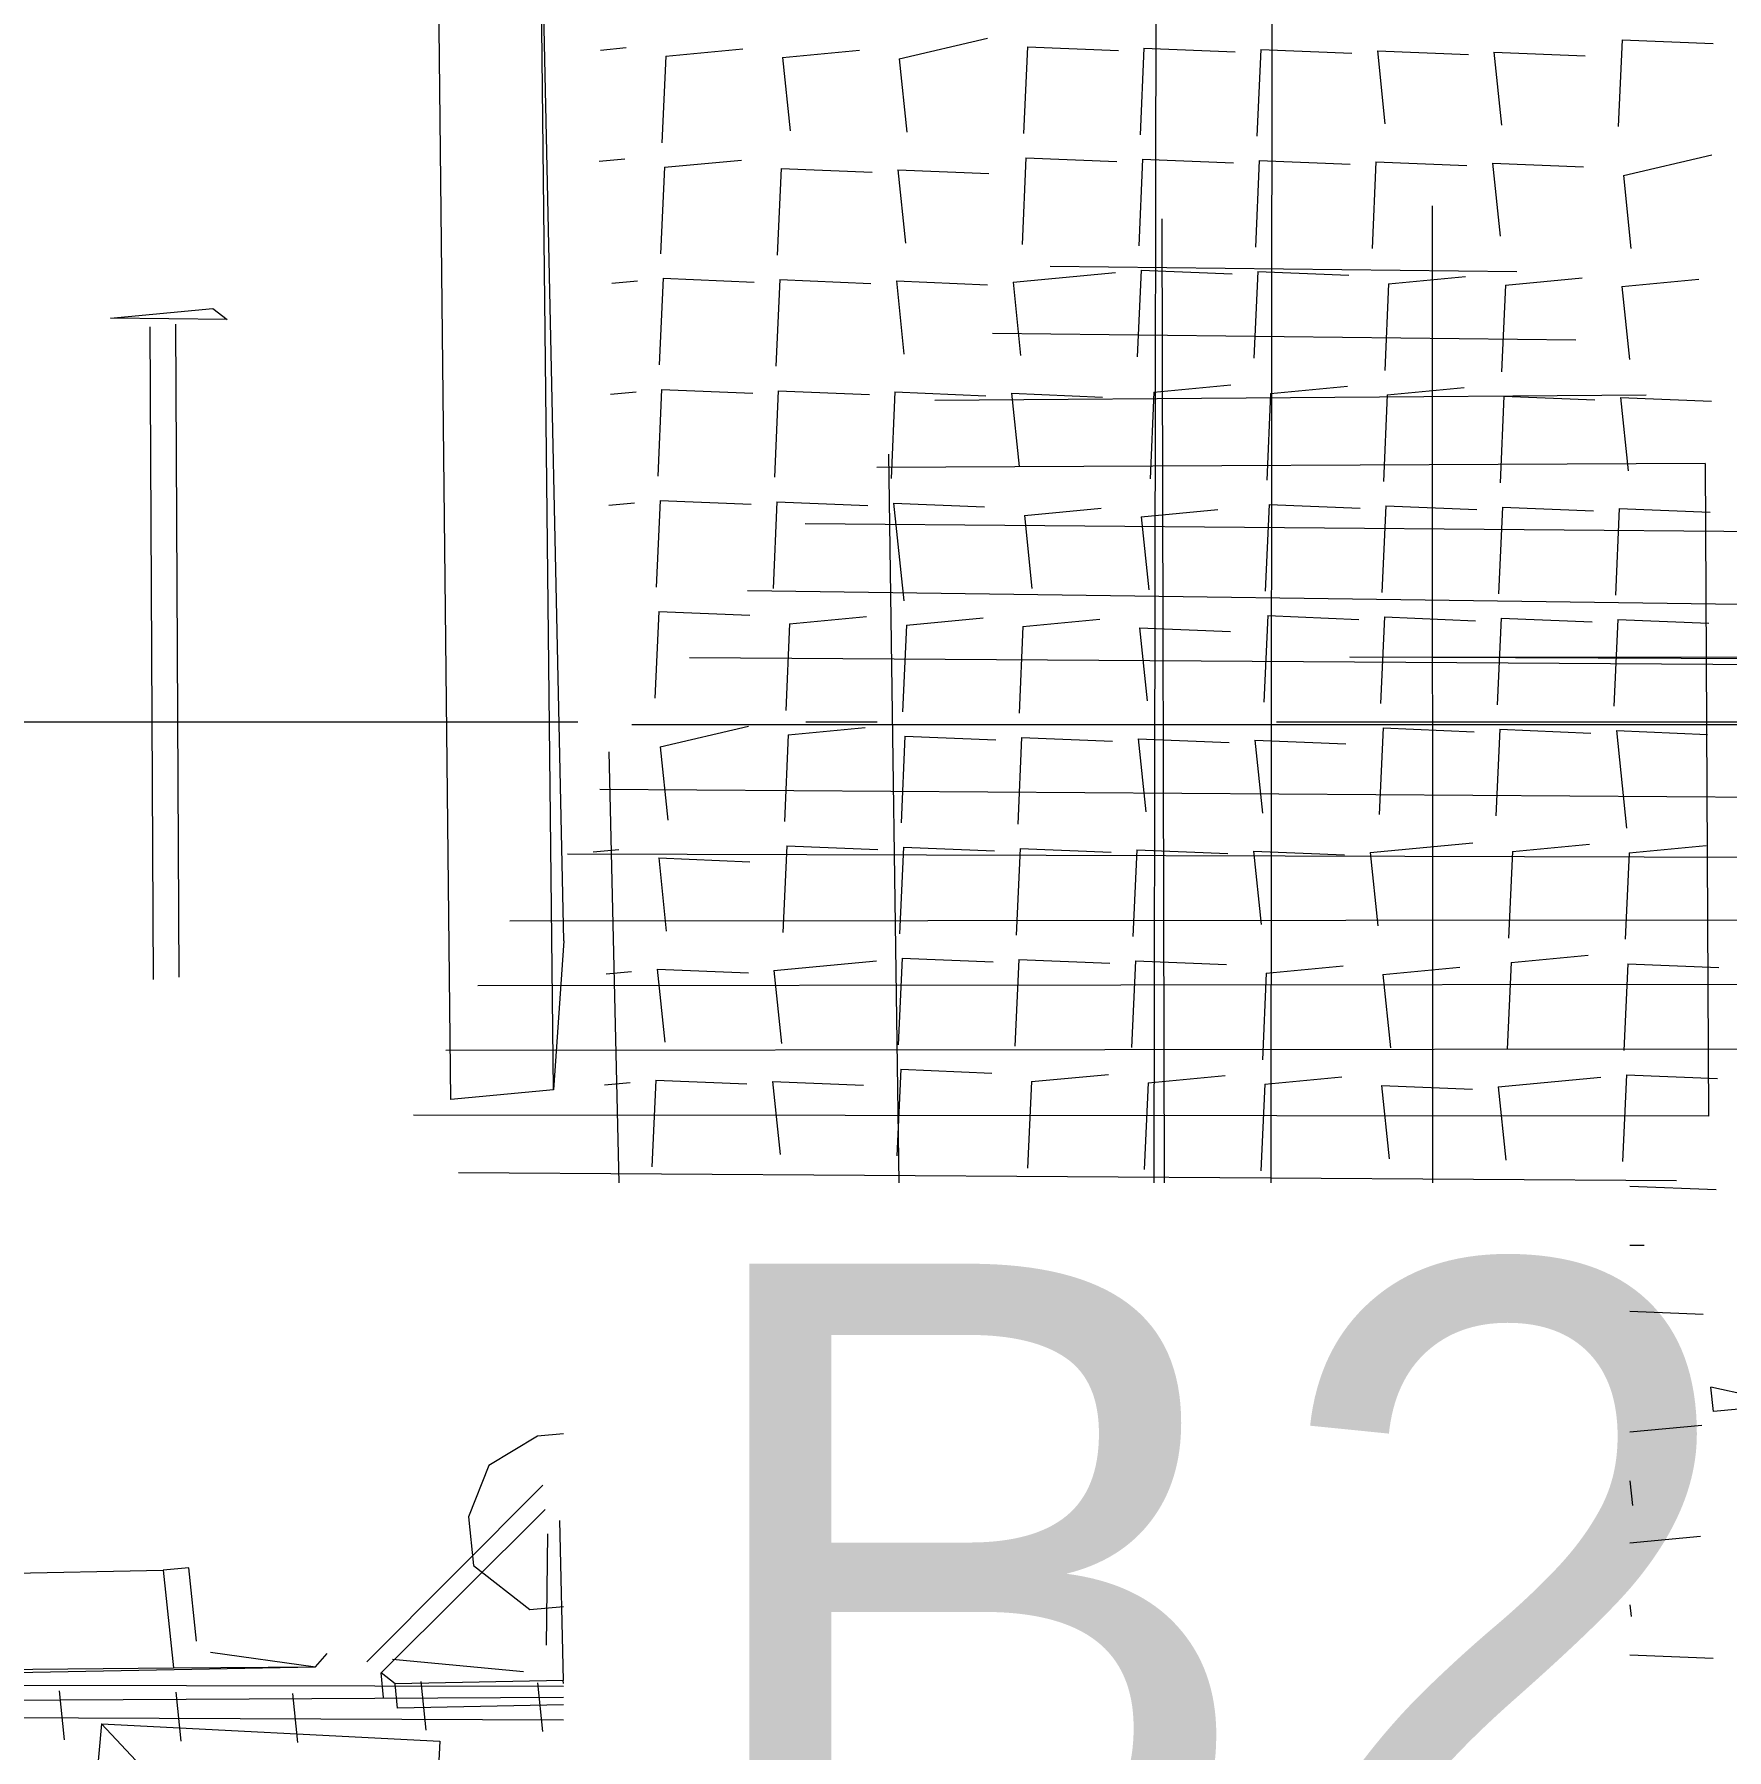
# Paper-space layout '01 Roof Support Layout' of a CAD drawing. Header units: millimetres. Extents: x 5 to 415, y 7 to 290.
# Drawn here: x 124.54 to 130.48, y 115.4 to 121.41 of the extents above; entities that cross this region are included whole.
import ezdxf

# ---------------------------------------------------------------- set-up
doc = ezdxf.new("R2010")
doc.units = ezdxf.units.MM
doc.linetypes.add('B2_DASH_DOT', pattern=[5.25, 2.8, -0.8, 0.25, -1.4])
for name, color, linetype in [('GA_REFERENCE', 253, 'Continuous'), ('TEXT', 7, 'Continuous'), ('UPPER_ROOF', 7, 'Continuous')]:
    doc.layers.add(name, color=color, linetype=linetype)

# ---------------------------------------------------------------- blocks, each defined once
blk = doc.blocks.new('SHEET_01_ROOF')
at = {"layer": 'GA_REFERENCE', "lineweight": 5}
for p, q in [((128.4714, 117.384), (128.4841, 125.2568)), ((128.8818, 117.384), (128.8883, 124.8628)), ((126.4011, 118.232), (126.319, 122.0705)), ((126.3647, 117.7099), (126.3231, 121.5955)), ((126.005, 117.676), (125.9635, 121.5616)), ((127.5771, 121.3249), (127.8873, 121.3974)), ((130.1125, 121.3913), (130.0987, 121.0875)), ((130.1125, 121.3913), (130.4317, 121.3782)), ((126.5297, 121.3557), (126.6196, 121.3642)), ((126.7589, 121.3341), (126.7452, 121.0303)), ((126.7589, 121.3341), (127.0286, 121.3596)), ((127.168, 121.3295), (127.4378, 121.3549)), ((127.168, 121.3295), (127.1948, 121.0727)), ((127.5771, 121.3249), (127.6038, 121.0681)), ((128.0267, 121.3674), (128.0129, 121.0636)), ((128.0267, 121.3674), (128.3458, 121.3543)), ((128.4357, 121.3627), (128.422, 121.0589)), ((128.4357, 121.3627), (128.7549, 121.3496)), ((128.8448, 121.3581), (128.831, 121.0543)), ((128.8448, 121.3581), (129.1639, 121.345)), ((129.2539, 121.3535), (129.2806, 121.0967)), ((129.2539, 121.3535), (129.573, 121.3404)), ((129.6629, 121.3489), (129.6897, 121.0921)), ((129.6629, 121.3489), (129.9821, 121.3358)), ((126.5248, 120.9663), (126.6148, 120.9748)), ((126.7541, 120.9448), (127.0239, 120.9702)), ((128.0218, 120.978), (128.008, 120.6741)), ((128.0218, 120.978), (128.341, 120.9649)), ((128.4309, 120.9734), (128.4171, 120.6695)), ((128.4309, 120.9734), (128.75, 120.9603)), ((128.8399, 120.9687), (128.8262, 120.6649)), ((128.8399, 120.9687), (129.1591, 120.9556)), ((129.2491, 120.9641), (129.2353, 120.6603)), ((129.2491, 120.9641), (129.5682, 120.951)), ((130.1166, 120.9163), (130.4268, 120.9888)), ((126.7541, 120.9448), (126.7404, 120.6409)), ((127.1632, 120.9401), (127.1494, 120.6363)), ((127.1632, 120.9401), (127.4823, 120.927)), ((127.5722, 120.9355), (127.599, 120.6787)), ((127.5722, 120.9355), (127.8914, 120.9224)), ((129.6581, 120.9595), (129.6849, 120.7027)), ((129.6581, 120.9595), (129.9773, 120.9464)), ((130.1166, 120.9163), (130.1433, 120.6595)), ((129.4467, 120.8099), (129.4476, 117.384)), ((128.4981, 120.7636), (128.5065, 117.384)), ((126.5695, 120.5384), (126.6594, 120.5468)), ((126.7493, 120.5553), (126.7355, 120.2515)), ((126.7493, 120.5553), (127.0684, 120.5422)), ((127.1584, 120.5507), (127.1446, 120.2469)), ((127.1584, 120.5507), (127.4775, 120.5376)), ((127.5674, 120.5461), (127.5942, 120.2893)), ((127.5674, 120.5461), (127.8866, 120.533)), ((127.9765, 120.5415), (128.3361, 120.5754)), ((129.7432, 120.5786), (128.1069, 120.597)), ((128.426, 120.5839), (128.4123, 120.2801)), ((128.426, 120.5839), (128.7453, 120.5708)), ((128.8352, 120.5793), (128.8214, 120.2755)), ((128.8352, 120.5793), (129.1543, 120.5662)), ((129.2936, 120.5361), (129.5634, 120.5616)), ((129.7027, 120.5315), (129.9724, 120.557)), ((130.1117, 120.5269), (130.3815, 120.5524)), ((127.9765, 120.5415), (128.0032, 120.2847)), ((129.2936, 120.5361), (129.2799, 120.2323)), ((129.7027, 120.5315), (129.6889, 120.2277)), ((130.1117, 120.5269), (130.1385, 120.2702)), ((124.8117, 120.4157), (125.1713, 120.4496)), ((125.1713, 120.4496), (125.2207, 120.4111)), ((125.2207, 120.4111), (124.8117, 120.4157)), ((124.9625, 118.0962), (124.951, 120.3856)), ((125.0524, 118.1047), (125.0409, 120.3941)), ((129.9498, 120.3388), (127.9044, 120.3618)), ((126.5646, 120.149), (126.6546, 120.1575)), ((126.7445, 120.1659), (126.7307, 119.8621)), ((126.7445, 120.1659), (127.0636, 120.1528)), ((127.1535, 120.1613), (127.1398, 119.8575)), ((127.1535, 120.1613), (127.4727, 120.1482)), ((127.5626, 120.1567), (127.5488, 119.8529)), ((127.5626, 120.1567), (127.8817, 120.1436)), ((130.1968, 120.146), (127.7019, 120.1266)), ((127.9716, 120.1521), (127.9984, 119.8953)), ((127.9716, 120.1521), (128.2908, 120.139)), ((128.4706, 120.1559), (128.4569, 119.8521)), ((128.4706, 120.1559), (128.7404, 120.1814)), ((128.8797, 120.1513), (128.866, 119.8475)), ((128.8797, 120.1513), (129.1495, 120.1768)), ((129.2888, 120.1468), (129.275, 119.8429)), ((129.2888, 120.1468), (129.5585, 120.1722)), ((129.6979, 120.1421), (129.6841, 119.8383)), ((129.6979, 120.1421), (130.017, 120.129)), ((130.1069, 120.1375), (130.1337, 119.8807)), ((130.1069, 120.1375), (130.4261, 120.1244)), ((130.4034, 119.9062), (127.4994, 119.8915)), ((127.5399, 119.9385), (127.5757, 117.384)), ((130.4034, 119.9062), (130.4149, 117.6168)), ((126.5598, 119.7595), (126.6497, 119.768)), ((126.7396, 119.7765), (126.7258, 119.4727)), ((126.7396, 119.7765), (127.0588, 119.7635)), ((127.1487, 119.7719), (127.1349, 119.4681)), ((127.1487, 119.7719), (127.4678, 119.7588)), ((127.5577, 119.7673), (127.5935, 119.4249)), ((127.5577, 119.7673), (127.8769, 119.7542)), ((128.8749, 119.7619), (128.8611, 119.4581)), ((128.8749, 119.7619), (129.194, 119.7488)), ((128.0163, 119.7241), (128.286, 119.7496)), ((128.0163, 119.7241), (128.043, 119.4674)), ((128.4253, 119.7195), (128.695, 119.745)), ((128.4253, 119.7195), (128.4521, 119.4627)), ((129.2839, 119.7573), (129.2702, 119.4535)), ((129.2839, 119.7573), (129.6031, 119.7443)), ((129.693, 119.7528), (129.6793, 119.4489)), ((129.693, 119.7528), (130.0122, 119.7396)), ((130.1021, 119.7481), (130.0884, 119.4443)), ((130.1021, 119.7481), (130.4213, 119.735)), ((130.61, 119.6664), (127.2475, 119.6948)), ((130.6368, 119.4096), (127.045, 119.4596)), ((126.7348, 119.3871), (126.721, 119.0833)), ((126.7348, 119.3871), (127.0539, 119.374)), ((127.1932, 119.3439), (127.1795, 119.0401)), ((127.1932, 119.3439), (127.463, 119.3694)), ((127.6024, 119.3393), (127.8721, 119.3648)), ((128.0114, 119.3347), (128.2812, 119.3602)), ((128.87, 119.3725), (128.8563, 119.0687)), ((128.87, 119.3725), (129.1892, 119.3594)), ((129.2791, 119.3679), (129.2653, 119.0641)), ((129.2791, 119.3679), (129.5983, 119.3548)), ((129.6882, 119.3633), (129.6744, 119.0595)), ((129.6882, 119.3633), (130.0073, 119.3502)), ((130.0973, 119.3587), (130.0835, 119.0549)), ((130.0973, 119.3587), (130.4164, 119.3456)), ((127.6024, 119.3393), (127.5886, 119.0355)), ((128.0114, 119.3347), (127.9977, 119.0309)), ((128.4205, 119.3301), (128.4472, 119.0734)), ((128.4205, 119.3301), (128.7396, 119.317)), ((130.704, 119.1999), (126.8425, 119.2244)), ((129.1576, 119.2268), (138.4181, 119.2364)), ((138.3776, 119.1894), (129.1576, 119.2268)), ((130.7712, 118.9902), (126.64, 118.9892)), ((126.7388, 118.9121), (127.0491, 118.9846)), ((127.1884, 118.9545), (127.4582, 118.98)), ((127.1884, 118.9545), (127.1747, 118.6507)), ((127.5975, 118.9499), (127.5837, 118.6461)), ((127.5975, 118.9499), (127.9166, 118.9368)), ((128.0065, 118.9453), (127.9928, 118.6415)), ((128.0065, 118.9453), (128.3257, 118.9322)), ((128.4156, 118.9407), (128.4424, 118.684)), ((128.4156, 118.9407), (128.7348, 118.9276)), ((128.8247, 118.9361), (128.8514, 118.6794)), ((128.8247, 118.9361), (129.1438, 118.923)), ((129.2743, 118.9785), (129.2606, 118.6747)), ((129.2743, 118.9785), (129.5934, 118.9654)), ((129.6834, 118.9739), (129.6696, 118.6701)), ((129.6834, 118.9739), (130.0025, 118.9608)), ((130.0924, 118.9693), (130.1281, 118.6269)), ((130.0924, 118.9693), (130.4116, 118.9562)), ((126.559, 118.8952), (126.5941, 117.384)), ((126.7388, 118.9121), (126.7656, 118.6554)), ((130.7979, 118.7334), (126.5274, 118.7625)), ((127.1836, 118.5651), (127.1699, 118.2613)), ((127.1836, 118.5651), (127.5027, 118.552)), ((127.5927, 118.5605), (127.5789, 118.2567)), ((127.5927, 118.5605), (127.9118, 118.5474)), ((129.229, 118.5421), (129.5886, 118.576)), ((129.7279, 118.5459), (129.9977, 118.5714)), ((130.137, 118.5413), (130.4067, 118.5668)), ((130.8652, 118.5236), (126.4149, 118.5358)), ((126.5048, 118.5443), (126.5947, 118.5528)), ((126.734, 118.5227), (126.7608, 118.2659)), ((126.734, 118.5227), (127.0532, 118.5096)), ((128.0017, 118.5559), (127.988, 118.2521)), ((128.0017, 118.5559), (128.3209, 118.5428)), ((128.4108, 118.5513), (128.397, 118.2475)), ((128.4108, 118.5513), (128.73, 118.5382)), ((128.8199, 118.5467), (128.8466, 118.2899)), ((128.8199, 118.5467), (129.1391, 118.5336)), ((129.229, 118.5421), (129.2557, 118.2853)), ((129.7279, 118.5459), (129.7142, 118.2421)), ((130.137, 118.5413), (130.1232, 118.2375)), ((130.8426, 118.3054), (126.2123, 118.3006)), ((126.4011, 118.232), (126.3647, 117.7099)), ((127.1383, 118.1287), (127.4979, 118.1626)), ((127.5878, 118.1711), (127.5741, 117.8673)), ((127.5878, 118.1711), (127.907, 118.158)), ((127.9969, 118.1665), (127.9831, 117.8627)), ((127.9969, 118.1665), (128.316, 118.1534)), ((128.4059, 118.1619), (128.3922, 117.8581)), ((128.4059, 118.1619), (128.7251, 118.1488)), ((128.8645, 118.1187), (129.1342, 118.1442)), ((129.2735, 118.1141), (129.5433, 118.1396)), ((129.7231, 118.1566), (129.7094, 117.8528)), ((129.7231, 118.1566), (129.9928, 118.182)), ((130.1322, 118.1519), (130.1184, 117.8481)), ((130.1322, 118.1519), (130.4513, 118.1388)), ((130.73, 118.0787), (126.0997, 118.0739)), ((126.5494, 118.1163), (126.6393, 118.1248)), ((126.7292, 118.1333), (126.7559, 117.8765)), ((126.7292, 118.1333), (127.0484, 118.1202)), ((127.1383, 118.1287), (127.165, 117.8719)), ((128.8645, 118.1187), (128.8507, 117.8149)), ((129.2735, 118.1141), (129.3003, 117.8573)), ((130.6174, 117.852), (125.9872, 117.8472)), ((127.583, 117.7817), (127.5692, 117.4779)), ((127.583, 117.7817), (127.9021, 117.7686)), ((126.5445, 117.7269), (126.6344, 117.7354)), ((126.7243, 117.7439), (126.7106, 117.4401)), ((126.7243, 117.7439), (127.0435, 117.7308)), ((127.1334, 117.7393), (127.1601, 117.4825)), ((127.1334, 117.7393), (127.4526, 117.7262)), ((128.0415, 117.7386), (128.0278, 117.4347)), ((128.0415, 117.7386), (128.3112, 117.764)), ((128.4506, 117.7339), (128.4368, 117.4301)), ((128.4506, 117.7339), (128.7203, 117.7594)), ((128.8596, 117.7293), (128.8459, 117.4255)), ((128.8596, 117.7293), (129.1293, 117.7548)), ((129.2687, 117.7247), (129.2954, 117.4679)), ((129.2687, 117.7247), (129.5878, 117.7116)), ((129.6778, 117.7201), (130.0374, 117.7541)), ((129.6778, 117.7201), (129.7045, 117.4633)), ((130.1273, 117.7626), (130.1136, 117.4587)), ((130.1273, 117.7626), (130.4465, 117.7494)), ((126.3647, 117.7099), (126.005, 117.676)), ((130.4149, 117.6168), (125.8746, 117.6205)), ((130.3024, 117.3901), (126.0318, 117.4192)), ((130.1394, 117.3724), (130.4417, 117.36)), ((130.1897, 117.1634), (130.1394, 117.1636)), ((130.1394, 116.9341), (130.3963, 116.9236)), ((130.432, 116.5812), (130.4231, 116.6668)), ((130.5624, 116.6367), (130.4231, 116.6668)), ((130.5219, 116.5897), (130.432, 116.5812)), ((130.1394, 116.5104), (130.3915, 116.5342)), ((126.3097, 116.4947), (126.1387, 116.3921)), ((126.4, 116.5033), (126.3097, 116.4947)), ((126.1387, 116.3921), (126.0667, 116.2125)), ((130.1394, 116.3392), (130.1485, 116.2519)), ((125.7111, 115.7035), (126.3275, 116.3235)), ((125.7605, 115.665), (126.3364, 116.2379)), ((126.0667, 116.2125), (126.0845, 116.0413)), ((126.3405, 115.7629), (126.3453, 116.1523)), ((126.3858, 116.1994), (126.3989, 115.6388)), ((130.1394, 116.1214), (130.3866, 116.1448)), ((125.0866, 116.0335), (124.9967, 116.0251)), ((125.1133, 115.7768), (125.0866, 116.0335)), ((126.0845, 116.0413), (126.2822, 115.8871)), ((120.9642, 115.947), (124.9967, 116.0251)), ((124.9967, 116.0251), (125.0323, 115.6827)), ((126.2822, 115.8871), (126.4, 115.8982)), ((130.1394, 115.9034), (130.1437, 115.8626)), ((125.1627, 115.7382), (125.5313, 115.6866)), ((125.5313, 115.6866), (125.5718, 115.7336)), ((120.9505, 115.6432), (125.0323, 115.6827)), ((121.4989, 115.6085), (125.5313, 115.6866)), ((125.0323, 115.6827), (125.5313, 115.6866)), ((126.2595, 115.6689), (125.801, 115.712)), ((130.1394, 115.7288), (130.4312, 115.7168)), ((116.7293, 115.6338), (126.4, 115.6189)), ((125.8099, 115.6264), (125.7605, 115.665)), ((125.7694, 115.5794), (125.7605, 115.665)), ((126.3989, 115.6388), (125.8099, 115.6264)), ((125.8188, 115.5409), (125.8099, 115.6264)), ((125.8998, 115.6349), (125.9177, 115.4638)), ((126.3089, 115.6303), (126.3268, 115.4591)), ((126.4, 115.6278), (126.3989, 115.6388)), ((126.4, 115.5784), (117.9655, 115.5344)), ((124.6321, 115.6017), (124.65, 115.4305)), ((125.0412, 115.5971), (125.0591, 115.4259)), ((125.4503, 115.5925), (125.4681, 115.4213)), ((126.4, 115.553), (125.8188, 115.5409)), ((117.9655, 115.5344), (126.4, 115.5001)), ((124.7804, 115.486), (124.676, 114.3094)), ((124.7804, 115.486), (125.9671, 115.4252)), ((125.9032, 114.2955), (124.7804, 115.486)), ((125.9032, 114.2955), (124.7804, 115.486)), ((124.7804, 115.486), (125.9671, 115.4252)), ((125.9671, 115.4252), (125.9032, 114.2955))]:
    blk.add_line(p, q, dxfattribs=at)
at = {"layer": 'UPPER_ROOF', "linetype": 'B2_DASH_DOT', "lineweight": 18}
blk.add_line((107.9, 119), (173.9, 119), dxfattribs=at)
at = {"layer": 'TEXT'}
blk.add_text('B2', height=2.3, dxfattribs=at).set_placement((126.8, 114.8))

psp = doc.layouts.new('01 Roof Support Layout')

# ---------------------------------------------------------------- block references
psp.add_blockref('SHEET_01_ROOF', (0, 0))

doc.saveas('drawing.dxf')
